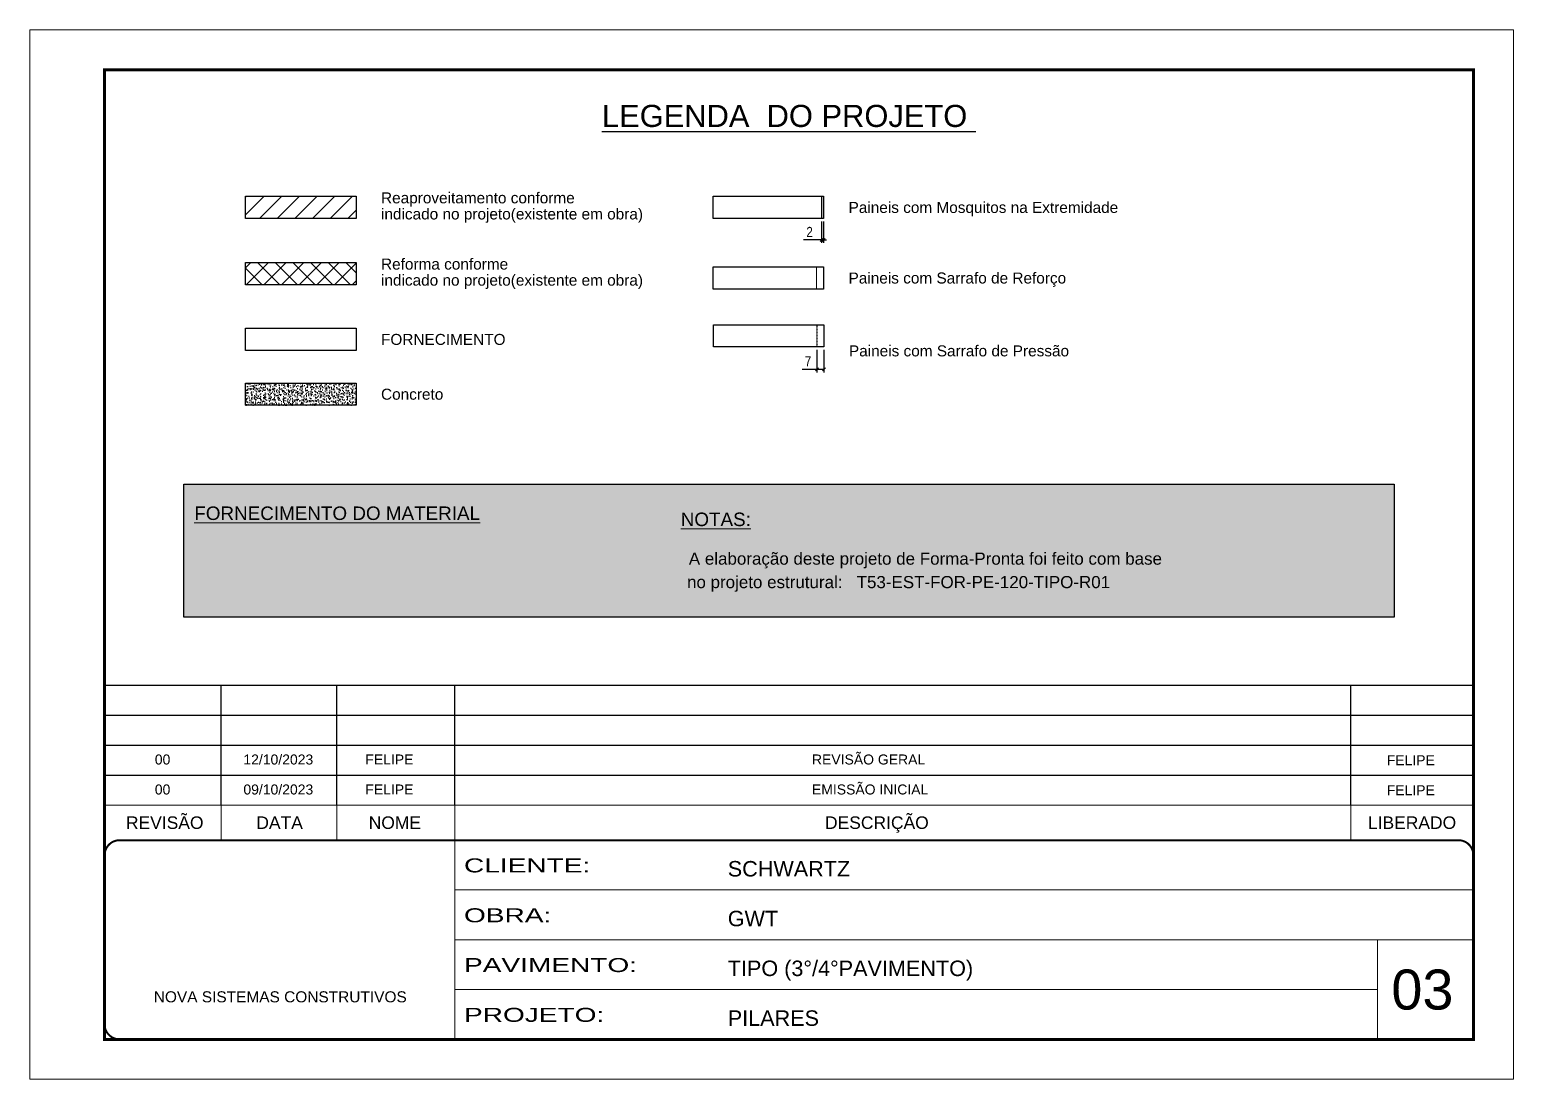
# Model space of a CAD drawing. Extents: x 13770 to 23315, y 867 to 16997.
# Drawn here: x 17569 to 19054, y 15799 to 16849 of the extents above; entities that cross this region are included whole.
import ezdxf
from ezdxf.enums import TextEntityAlignment as Align

# ---------------------------------------------------------------- set-up
doc = ezdxf.new("R2010")
doc.units = 0
for name, pattern in [('CONTINUO', [0]), ('DASHED', [0.75, 0.5, -0.25]), ('HIDDEN', [0.375, 0.25, -0.125])]:
    doc.linetypes.add(name, pattern=pattern)
for name, color, linetype, lineweight in [('CARIMBO', 255, 'Continuous', 9), ('Folhas', 255, 'Continuous', 9), ('Hachura', 251, 'Continuous', 9), ('SARRAFO DE PRESSAO', 251, 'DASHED', 9)]:
    doc.layers.add(name, color=color, linetype=linetype, lineweight=lineweight)
for name, color, linetype in [('COTA', 241, 'Continuous'), ('cotas', 4, 'Continuous'), ('Painéis', 200, 'Continuous'), ('SARR_2.2x7', 40, 'Continuous')]:
    doc.layers.add(name, color=color, linetype=linetype)
doc.layers.add('Demarcação 2', color=7, linetype='Continuous', lineweight=9, true_color=0xe0e0e0)
doc.styles.add('ARIAL', font='arial.ttf')
doc.styles.add('COTA TECNICA-50', font='techl___.ttf', dxfattribs={"height": 10})
doc.styles.add('Tecnologia', font='')
doc.styles.get('Tecnologia').set_extended_font_data('Forgotten Futurist')
doc.dimstyles.new('COTA PAINEL-50', dxfattribs={"dimtxt": 10, "dimasz": 3, "dimexe": 3, "dimexo": 3, "dimgap": 3, "dimtad": 1, "dimdec": 1, "dimzin": 12, "dimdsep": 46, "dimtxsty": 'COTA TECNICA-50', "dimblk1": 'OBLIQUE', "dimblk2": 'OBLIQUE', "dimsah": 1, "dimcen": 0.9, "dimclrd": 4, "dimclre": 4, "dimclrt": 240, "dimadec": 1, "dimazin": 3, "dimtfac": 1, "dimtdec": 1, "dimtmove": 0, "dimatfit": 3, "dimfxl": 1, "dimtolj": 1, "dimtzin": 12, "dimarcsym": 0})

# ---------------------------------------------------------------- blocks, each defined once
blk = doc.blocks.new('_Oblique')
at = {"color": 0, "linetype": 'ByBlock', "lineweight": -2}
blk.add_line((-0.5, -0.5), (0.5, 0.5), dxfattribs=at)
blk = doc.blocks.new('*D22')
at = {"layer": 'cotas', "color": 4, "lineweight": -2, "transparency": 16777216}
for p, q in [((18362.1, 16656.6), (18362.1, 16635.2)), ((18364.1, 16656.6), (18364.1, 16635.2)), ((18362.1, 16638.2), (18344, 16638.2)), ((18364.1, 16638.2), (18362.1, 16638.2)), ((18364.1, 16638.2), (18367.1, 16638.2))]:
    blk.add_line(p, q, dxfattribs=at)
at = {"layer": 'Defpoints', "color": 0, "transparency": 16777216}
for p in [(18362.1, 16659.6), (18364.1, 16659.6), (18362.1, 16638.2)]:
    blk.add_point(p, dxfattribs=at)
at = {"layer": 'cotas', "color": 4, "lineweight": -2, "transparency": 16777216, "xscale": 3, "yscale": 3, "zscale": 3}
blk.add_blockref('_Oblique', (18362.1, 16638.2), dxfattribs=at)
at = {"layer": 'cotas', "color": 4, "lineweight": -2, "transparency": 16777216, "xscale": 3, "yscale": 3, "zscale": 3, "rotation": 180}
blk.add_blockref('_Oblique', (18364.1, 16638.2), dxfattribs=at)
at = {"layer": 'cotas', "color": 240, "transparency": 16777216, "insert": (18350.1, 16646.2), "char_height": 10, "attachment_point": 5, "style": 'COTA TECNICA-50'}
blk.add_mtext('\\A1;2', dxfattribs=at)
blk = doc.blocks.new('*D23')
at = {"layer": 'cotas', "color": 4, "lineweight": -2, "transparency": 16777216}
for p, q in [((18357.5, 16528.2), (18357.5, 16505.7)), ((18364.5, 16528.2), (18364.5, 16505.7)), ((18357.5, 16508.7), (18342.8, 16508.7)), ((18364.5, 16508.7), (18357.5, 16508.7))]:
    blk.add_line(p, q, dxfattribs=at)
at = {"layer": 'Defpoints', "color": 0, "transparency": 16777216}
for p in [(18357.5, 16531.2), (18364.5, 16531.2), (18357.5, 16508.7)]:
    blk.add_point(p, dxfattribs=at)
at = {"layer": 'cotas', "color": 4, "lineweight": -2, "transparency": 16777216, "xscale": 3, "yscale": 3, "zscale": 3, "rotation": 180}
blk.add_blockref('_Oblique', (18357.5, 16508.7), dxfattribs=at)
at = {"layer": 'cotas', "color": 4, "lineweight": -2, "transparency": 16777216, "xscale": 3, "yscale": 3, "zscale": 3}
blk.add_blockref('_Oblique', (18364.5, 16508.7), dxfattribs=at)
at = {"layer": 'cotas', "color": 240, "transparency": 16777216, "insert": (18348.6, 16516.8), "char_height": 10, "attachment_point": 5, "style": 'COTA TECNICA-50'}
blk.add_mtext('\\A1;7', dxfattribs=at)
blk = doc.blocks.new('9999999999')
at = {"color": 30, "linetype": 'CONTINUO'}
for p, q in [((98564.6, 34230.2), (98564.6, 34429.4)), ((98564.6, 34379.6), (99584, 34379.6)), ((98564.6, 34329.8), (99488, 34329.8)), ((99584, 34329.8), (99488, 34329.8)), ((99488, 34329.8), (99488, 34230.2)), ((98564.6, 34280), (99488, 34280))]:
    blk.add_line(p, q, dxfattribs=at)
at = {"color": 30, "linetype": 'CONTINUO', "const_width": 2}
blk.add_lwpolyline([(99584, 34230.2), (99584, 34414.4, 0.414214), (99569, 34429.4), (98229, 34429.4, 0.414214), (98214, 34414.4), (98214, 34245.2, 0.414214), (98229, 34230.2), (99584, 34230.2)], format="xyb", dxfattribs=at)
at = {"layer": 'Folhas'}
blk.add_lwpolyline([(98139, 34190.2), (99624, 34190.2), (99624, 35240.2), (98139, 35240.2)], close=True, dxfattribs=at)
at = {"layer": 'Folhas', "color": 30, "const_width": 3}
blk.add_lwpolyline([(98214, 34230.2), (99584, 34230.2), (99584, 35200.2), (98214, 35200.2)], close=True, dxfattribs=at)
at = {"color": 7, "linetype": 'Continuous', "ltscale": 5, "style": 'ARIAL'}
for s, height, p in [('SCHWARTZ', 15.48, (98837.7, 34393.1)), ('GWT', 15.48, (98837.7, 34343.3)), ('TIPO (3°/4°PAVIMENTO)', 15.483, (98837.7, 34293.5)), ('NOVA SISTEMAS CONSTRUTIVOS', 11.059, (98263.2, 34267.2)), ('PILARES', 15.48, (98837.7, 34243.7))]:
    blk.add_text(s, height=height, dxfattribs=at).set_placement(p)
at = {"layer": 'Folhas', "color": 7, "style": 'Tecnologia', "width": 1.5}
for s, p in [('CLIENTE:', (98573.7, 34397.2)), ('OBRA:', (98573.7, 34347.3)), ('PAVIMENTO:', (98573.7, 34297.5)), ('PROJETO:', (98573.7, 34247.7))]:
    blk.add_text(s, height=14, dxfattribs=at).set_placement(p)

msp = doc.modelspace()

# ---------------------------------------------------------------- hatches: boundary and pattern name
at = {"layer": 'COTA', "linetype": 'ByBlock'}
h = msp.add_hatch(dxfattribs=at)
h.set_pattern_fill('AR-CONC', color=256, scale=0.9, style=0)
h.set_pattern_definition([(50, (-80569.479, -18391.6855), (6.45534164, -0.56476921), [0.675, -7.425]), (355, (-80569.479, -18391.6855), (-1.248762, 6.7697292), [0.54, -5.94]), (100.4514445, (-80568.941, -18391.7325), (5.20657962, 6.20495992), [0.57366173, -6.310279]), (46.1842, (-80569.479, -18389.8855), (9.605172, -1.4896735), [1.0125, -11.1375]), (96.635635, (-80568.6785, -18390.01), (8.4119575, 8.7670674), [0.8604931, -9.4654238]), (351.184164, (-80569.479, -18389.885), (8.4119575, 8.7670674), [0.81, -8.91]), (21, (-80568.579, -18390.3355), (5.37216347, -3.62357002), [0.675, -7.425]), (326, (-80568.579, -18390.3355), (2.189838, 6.5263504), [0.54, -5.94]), (71.451445, (-80568.131, -18390.6374), (7.5620014, 2.90278038), [0.5736617, -6.310279]), (37.5, (-80569.479, -18391.6855), (0.1094387, 2.996044684), [0, -5.868, 0, -6.03, 0, -5.9625]), (7.5, (-80569.479, -18391.6855), (2.36762584, 3.54970541), [0, -3.438, 0, -5.733, 0, -2.2725]), (327.5, (-80571.486, -18391.6855), (4.804401926, -0.202993846), [0, -2.25, 0, -7.02, 0, -9.315]), (317.5, (-80572.386, -18391.6855), (5.24867552, 0.90094484), [0, -2.925, 0, -4.662, 0, -6.615])])
h.paths.add_polyline_path([(17896.17, 16472.75), (17896.17, 16495), (17785.6, 16495), (17785.6, 16472.75)])
at = {"layer": 'Demarcação 2'}
h = msp.add_hatch(color=8, dxfattribs=at)
h.set_gradient(color1=(112, 112, 112), one_color=1, tint=1, name='SPHERICAL')
h.paths.add_polyline_path([(17723.93, 16393.93), (18935.19, 16393.93), (18935.19, 16260.92), (17723.93, 16260.92)])
at = {"layer": 'Hachura', "linetype": 'ByBlock'}
h = msp.add_hatch(dxfattribs=at)
h.set_pattern_fill('ANSI31', color=256, scale=100)
h.set_pattern_definition([(45, (-99364.529, -18391.685), (-8.8388348, 8.8388348), [])])
h.paths.add_polyline_path([(17896.17, 16681.84), (17785.6, 16681.84), (17785.6, 16659.59), (17896.17, 16659.59)])
h = msp.add_hatch(dxfattribs=at)
h.set_pattern_fill('ANSI37', color=256, scale=100)
h.set_pattern_definition([(45, (-99364.529, -18391.685), (-8.8388348, 8.8388348), []), (135, (-99364.529, -18391.685), (-8.8388348, -8.8388348), [])])
h.paths.add_polyline_path([(17896.17, 16615.61), (17785.6, 16615.61), (17785.6, 16593.36), (17896.17, 16593.36)])

# ---------------------------------------------------------------- linework, layer by layer
at = {"color": 30}
for p, q in [((17644.5, 16192.76), (19014.5, 16192.76)), ((17761.26, 16072.76), (17761.26, 16192.76)), ((17876.92, 16072.76), (17876.92, 16192.76)), ((17995.08, 16072.76), (17995.08, 16192.76)), ((18891.84, 16072.76), (18891.84, 16192.76)), ((17644.5, 16162.76), (19014.5, 16162.76)), ((17644.5, 16132.76), (19014.5, 16132.76)), ((17644.5, 16102.76), (19014.5, 16102.76))]:
    msp.add_line(p, q, dxfattribs=at)
msp.add_lwpolyline([(17723.93, 16393.93), (18935.19, 16393.93), (18935.19, 16260.92), (17723.93, 16260.92)], close=True, dxfattribs=at)
at = {"color": 30, "const_width": 1}
for points in [[(17644.5, 16072.76), (19014.5, 16072.76)], [(17761.26, 16072.76), (17761.26, 16037.76)], [(17876.92, 16072.76), (17876.92, 16037.76)], [(17995.08, 16072.76), (17995.08, 16037.76)], [(18891.84, 16072.76), (18891.84, 16037.76)]]:
    msp.add_lwpolyline(points, dxfattribs=at)
at = {"layer": 'COTA', "linetype": 'ByBlock'}
msp.add_lwpolyline([(17785.6, 16495), (17896.17, 16495), (17896.17, 16472.75), (17785.6, 16472.75)], close=True, dxfattribs=at)
at = {"layer": 'Painéis'}
msp.add_line((18362.14, 16681.84), (18362.14, 16659.59), dxfattribs=at)
for points in [[(17785.6, 16681.84), (17896.17, 16681.84), (17896.17, 16659.59), (17785.6, 16659.59)], [(18253.57, 16681.84), (18364.14, 16681.84), (18364.14, 16659.59), (18253.57, 16659.59)], [(17785.6, 16615.61), (17896.17, 16615.61), (17896.17, 16593.36), (17785.6, 16593.36)], [(18253.57, 16611.24), (18364.14, 16611.24), (18364.14, 16588.99), (18253.57, 16588.99)], [(17785.6, 16549.8), (17896.17, 16549.8), (17896.17, 16527.55), (17785.6, 16527.55)], [(18253.93, 16553.41), (18364.5, 16553.41), (18364.5, 16531.16), (18253.93, 16531.16)]]:
    msp.add_lwpolyline(points, close=True, dxfattribs=at)
at = {"layer": 'SARR_2.2x7', "linetype": 'HIDDEN'}
msp.add_line((18357.5, 16553.41), (18357.5, 16531.16), dxfattribs=at)
at = {"layer": 'SARRAFO DE PRESSAO'}
for p, q in [((18357.14, 16611.24), (18360.64, 16611.24)), ((18357.14, 16611.24), (18357.14, 16588.99)), ((18364.14, 16611.24), (18360.64, 16611.24)), ((18364.14, 16611.24), (18364.14, 16588.99)), ((18357.14, 16588.99), (18360.64, 16588.99)), ((18364.14, 16588.99), (18360.64, 16588.99))]:
    msp.add_line(p, q, dxfattribs=at)

# ---------------------------------------------------------------- block references
at = {"layer": 'SARRAFO DE PRESSAO', "color": 6, "linetype": 'ByBlock'}
msp.add_blockref('9999999999', (-80569.48, -18391.69), dxfattribs=at)

# ---------------------------------------------------------------- texts
at = {"color": 0, "linetype": 'Continuous', "ltscale": 5, "style": 'ARIAL'}
msp.add_text('%%ULEGENDA  DO PROJETO ', height=22.1184, dxfattribs=at).set_placement((18329.41, 16751.2), align=Align.CENTER)
at = {"style": 'ARIAL'}
for s, p in [('REVISÃO', (17704.68, 16055.26)), ('DATA', (17819.66, 16055.26)), ('NOME', (17935.02, 16055.26)), ('DESCRIÇÃO', (18417.47, 16055.26)), ('LIBERADO', (18953.14, 16055.26))]:
    msp.add_text(s, height=12.5, dxfattribs=at).set_placement(p, align=Align.MIDDLE_CENTER)
at = {"layer": 'CARIMBO', "style": 'ARIAL'}
for s, p in [('Reaproveitamento conforme ', (17921.17, 16680.29)), ('Paineis com Mosquitos na Extremidade', (18389.14, 16670.72)), ('indicado no projeto(existente em obra)', (17921.17, 16664.2)), ('Reforma conforme ', (17921.17, 16614.06)), ('indicado no projeto(existente em obra)', (17921.17, 16597.97)), ('Paineis com Sarrafo de Reforço', (18389.14, 16600.11)), ('FORNECIMENTO', (17921.17, 16538.68)), ('Paineis com Sarrafo de Pressão', (18389.5, 16527.22)), ('Concreto', (17921.17, 16483.87))]:
    msp.add_text(s, height=11, dxfattribs=at).set_placement(p, align=Align.MIDDLE_LEFT)
at = {"layer": 'CARIMBO', "color": 5, "style": 'ARIAL'}
for s, height, p in [('%%UFORNECIMENTO DO MATERIAL', 13.5, (17734.27, 16358.05)), ('%%UNOTAS:', 13.5, (18221.17, 16351.94)), ('  A elaboração deste projeto de Forma-Pronta foi feito com base', 12.15, (18219.82, 16313.33)), ('  no projeto estrutural:', 12.15, (18218, 16289.85))]:
    msp.add_text(s, height=height, dxfattribs=at).set_placement(p)
at = {"layer": 'CARIMBO', "color": 1, "style": 'ARIAL'}
msp.add_text('T53-EST-FOR-PE-120-TIPO-R01', height=12.15, dxfattribs=at).set_placement((18397.22, 16289.85))
at = {"layer": 'CARIMBO', "style": 'ARIAL'}
for s, p in [('00', (17694.77, 16113.45)), ('12/10/2023', (17783.41, 16113.45)), ('FELIPE', (17905.45, 16113.45)), ('REVISÃO GERAL', (18352.5, 16113.45)), ('00', (17694.77, 16083.45)), ('09/10/2023', (17783.41, 16083.45)), ('FELIPE', (17905.45, 16083.45)), ('EMISSÃO INICIAL', (18352.5, 16083.45))]:
    msp.add_text(s, height=10, dxfattribs=at).set_placement(p)
at = {"layer": 'CARIMBO', "color": 7, "style": 'ARIAL'}
msp.add_text('03', height=40, dxfattribs=at).set_placement((18932.41, 15868.32))
at = {"layer": 'CARIMBO', "style": 'ARIAL'}
for p in [(18951.85, 16117.76), (18951.85, 16087.76)]:
    msp.add_attdef('FELIPE', text='', height=10, dxfattribs=at).set_placement(p, align=Align.MIDDLE_CENTER)

# ---------------------------------------------------------------- dimensions: what is measured, and where the dimension line sits
at = {"layer": 'cotas'}
for base, p1, p2, picture, middle in [((18362.14, 16638.17), (18364.14, 16659.59), (18362.14, 16659.59), '*D22', (18350.08, 16646.17)), ((18357.5, 16508.68), (18364.5, 16531.16), (18357.5, 16531.16), '*D23', (18348.64, 16516.75))]:
    dim = msp.add_linear_dim(base=base, p1=p1, p2=p2, dimstyle='COTA PAINEL-50', dxfattribs=at)
    dim.commit()
    dim.dimension.update_dxf_attribs({"geometry": picture, "text_midpoint": middle})

doc.saveas('drawing.dxf')
